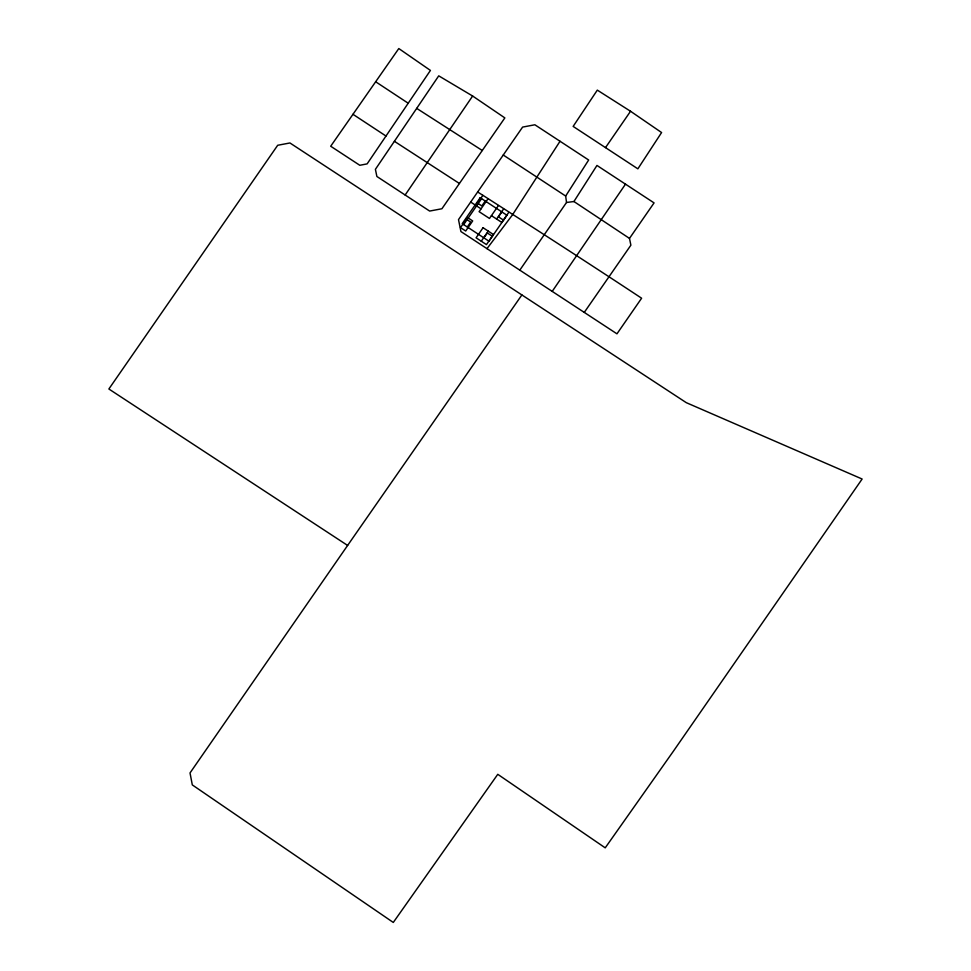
<?xml version="1.0" encoding="UTF-8"?>
<svg xmlns="http://www.w3.org/2000/svg" width="971" height="971" viewBox="0 0 971 971"><rect width="100%" height="100%" fill="white"/><g stroke="black" fill="none" stroke-linecap="round" stroke-linejoin="round"><path stroke-width="1.46" d="M560.024 141.256L512.518 214.809L486.993 248.649M519.801 270.156L566.518 202.478L565.668 196.045L588.657 160.009L534.863 124.774L522.604 127.092L458.506 219.616L460.922 231.559L616.961 333.83L641.613 298.218C587.261 262.316 532.521 227.044 477.647 191.967M566.518 202.478L573.922 201.519L596.959 165.446L654.066 202.89L629.487 238.405L630.883 245.19L584.275 312.395M625.494 184.162L552.208 291.385M405.138 195.013L472.634 96.02L504.847 117.904L441.914 208.753L429.643 211.059L376.882 176.479L375.401 169.33L438.734 75.847L472.634 96.02M605.516 147.604L630.543 111.264L661.591 132.542L637.862 168.833L573.145 126.412L597.311 90.121L630.543 111.264M475.863 205.439L482.842 195.365M463.64 224.592L481.592 198.654M467.294 226.983L470.692 222.08L467.039 219.689M485.245 201.046L481.847 205.949L478.193 203.558M488.025 198.764L479.104 211.666L489.481 218.463L498.402 205.561M481.276 241.209L488.243 231.122M496.618 219.033L503.597 208.959M483.898 237.859L487.296 232.943L492.358 236.269M501.849 211.921L498.451 216.824L503.524 220.15M508.78 212.358L501.801 222.432L491.423 215.635M347.618 545.435L190.025 772.94L192.307 784.908L393.291 922.45L497.771 774.312L605.224 847.841L673.267 751.384L862.127 479.019L686.303 402.674L289.941 142.968L277.694 145.274L108.873 388.995L347.618 545.435L521.888 294.941M352.971 114.299L330.698 146.233L359.804 165.288L367.123 163.881L430.432 70.422L398.802 48.55L352.971 114.299L385.985 136.025M482.271 150.493L416.693 108.376M459.417 183.483L394.396 141.305M470.668 202.041L481.046 208.838M503.245 155.02L565.668 196.045M629.487 238.405L573.946 201.531M375.643 81.746L408.208 103.229M480.172 197.72L462.22 223.658L488.959 241.184L506.923 215.234L480.172 197.72M467.488 217.54L460.521 227.615L465.704 231.013L472.683 220.927L467.488 217.54M483.06 227.724L476.081 237.81L486.459 244.607L493.438 234.521L483.06 227.724"/></g></svg>
